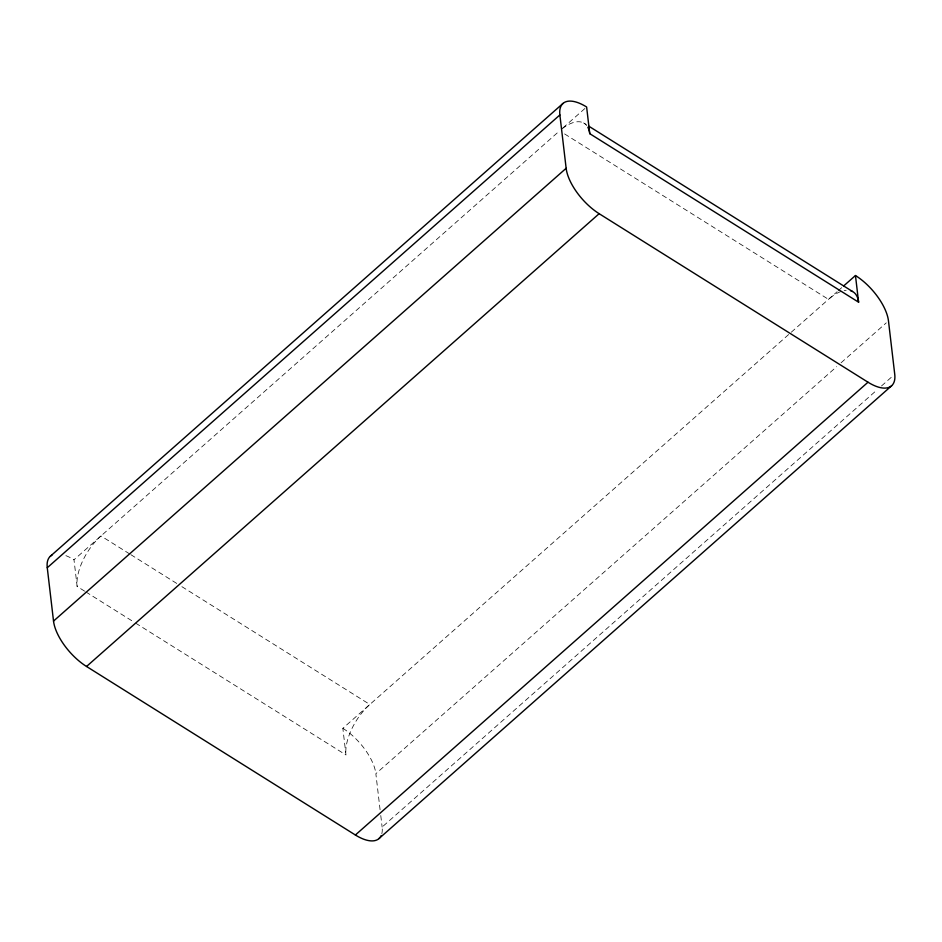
<?xml version="1.0" encoding="UTF-8"?>
<svg xmlns="http://www.w3.org/2000/svg" width="942" height="942" viewBox="0 0 942 942"><rect width="100%" height="100%" fill="white"/><g stroke="black" fill="none" stroke-linecap="round" stroke-linejoin="round"><path stroke-width="0.71" stroke-dasharray="4.71 3.53" d="M84.603 591.14L77.138 586.454L73.994 559.784L559.63 130.82M562.869 127.971L585.535 107.953M135.636 623.121L345.985 754.978L342.853 728.307L837.12 291.726M838.203 290.772L842.513 286.957M380.085 809.755L375.858 773.712L836.661 366.685M841.065 362.788L886.269 322.87M381.828 833.67A40.376 18.287 48.5 0 0 382.122 827.052L877.096 389.847M881.512 385.961L892.533 376.223M583.64 122.955L586.124 124.521M564.611 133.941L828.489 299.356A40.376 19.676 -57.9 0 1 846.187 290.301M129.607 553.896L100.982 535.951A40.376 19.676 -57.9 0 0 77.138 586.454M130.856 554.673L176.908 583.545M181.888 586.666L369.829 704.475A40.376 19.676 -57.9 0 0 345.985 754.978M85.852 591.917L134.388 622.344M380.768 815.525L382.122 827.052M342.853 728.307A40.376 18.287 48.5 0 1 375.858 773.712M65.905 555.662A40.376 18.287 48.5 0 1 73.994 559.784M562.068 128.795A40.376 19.676 -57.9 0 1 586.701 125.521"/><path stroke-width="1.41" d="M50.421 556.18L563.033 103.396M381.18 835.566A40.376 18.287 48.5 0 1 355.381 835.001L86.534 666.477A40.376 18.287 48.5 0 1 53.529 621.084L47.265 567.732L559.878 114.948A40.376 18.287 48.5 0 1 586.619 106.999L589.751 133.67L858.598 302.194L855.466 275.523L843.596 286.003M53.529 621.084L566.142 168.288L559.878 114.948M86.534 666.477L599.147 213.693L868.006 382.216A40.376 18.287 48.5 0 0 894.735 374.268L888.471 320.916A40.376 18.287 48.5 0 0 855.466 275.523M355.381 835.001L868.006 382.216M378.967 838.604L891.579 385.82M588.62 126.075L852.486 291.478M47.265 567.732A40.376 18.287 48.5 0 1 51.963 555.109M587.843 127.252A40.376 19.676 -57.9 0 1 589.751 133.67M850.591 290.713A40.376 19.676 -57.9 0 1 858.598 302.194M599.147 213.693A40.376 18.287 48.5 0 1 566.142 168.288"/></g></svg>
